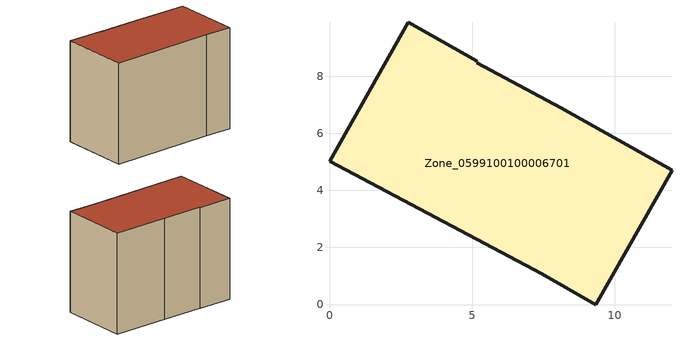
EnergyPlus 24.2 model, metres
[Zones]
Zone_0599100100006701
 floor ground (C_G): 8.1,6.89 12,4.71 9.33,0 7.43,1.07 0,5.03 2.75,9.88 5.18,8.52 5.16,8.47 z3.92
 wall outside (C_F): 7.43,1.07 9.33,0 12,4.71 8.1,6.89 5.16,8.47 5.18,8.52 2.75,9.88 0,5.03 7.43,1.07 z3.92:11.86
 roof outside (C_R): 12,4.71 8.1,6.89 5.16,8.47 5.18,8.52 2.75,9.88 0,5.03 7.43,1.07 9.33,0 z11.86
[BUILDING]
Pand.0599100100006701: North Axis=0; Terrain=City; Loads Convergence Tolerance Value=0.04; Temperature Convergence Tolerance Value=0.4; Solar Distribution=FullExterior; Maximum Number of Warmup Days=25; Minimum Number of Warmup Days=1
[Site:Location]
Rotterdam.The.Hague.AP_ZH_NLD Design_Conditions: Latitude=51.96; Longitude=4.45; Time Zone=1; Elevation=-4.5
[SITE:GROUNDTEMPERATURE:BUILDINGSURFACE]
18, 18, 18, 18, 18, 18, 18, 18, 18, 18, 18, 18
[MATERIAL] Thermal Absorptance=0.9; Solar Absorptance=0.7; Visible Absorptance=0.7
Name | Roughness | Thickness | Conductivity | Density | Specific Heat
G.TC.1975-1991 | MediumSmooth | 0.15 | 0.288461 | 540 | 1210
F.TC.1975-1991 | Rough | 0.3 | 0.230769 | 1920 | 840
R.TC.1975-1991 | MediumRough | 0.2 | 0.153846 | 1500 | 1000
[CONSTRUCTION]
C_G: G.TC.1975-1991
C_F: F.TC.1975-1991
C_R: R.TC.1975-1991
[ZONE]
Zone_0599100100006701: Type=1; Multiplier=1; Ceiling Height=Autocalculate; Volume=Autocalculate; Floor Area=autocalculate; Part of Total Floor Area=Yes
[ZONEINFILTRATION:DESIGNFLOWRATE]
Infil_Zone_0599100100006701: Zone or ZoneList or Space or SpaceList=Zone_0599100100006701; Schedule=AlwaysOn; Design Flow Rate Calculation Method=Flow/Area; Flow Rate per Floor Area=0.003; Constant Term Coefficient=1; Temperature Term Coefficient=0; Velocity Term Coefficient=0; Velocity Squared Term Coefficient=0
[HVACTEMPLATE:ZONE:IDEALLOADSAIRSYSTEM]
Zone_0599100100006701: Maximum Heating Supply Air Temperature=50; Minimum Cooling Supply Air Temperature=13; Maximum Heating Supply Air Humidity Ratio=0.0156; Minimum Cooling Supply Air Humidity Ratio=0.0077; Heating Limit=NoLimit; Cooling Limit=NoLimit; Dehumidification Control Type=ConstantSensibleHeatRatio; Cooling Sensible Heat Ratio=0.7; Dehumidification Setpoint=60; Humidification Control Type=None; Humidification Setpoint=30; Outdoor Air Method=None; Outdoor Air Flow Rate per Person=0.00944; Outdoor Air Flow Rate per Zone Floor Area=0; Outdoor Air Flow Rate per Zone=0; Demand Controlled Ventilation Type=None; Outdoor Air Economizer Type=NoEconomizer; Heat Recovery Type=None; Sensible Heat Recovery Effectiveness=0.7; Latent Heat Recovery Effectiveness=0.65
[ZONECONTROL:THERMOSTAT]
ThermostatControl_Zone_0599100100006701: Zone or ZoneList=Zone_0599100100006701; Control Type Schedule=DualSetpointControlType; Control 1=Thermostat_Zone_0599100100006701; Temperature Difference Between Cutout And Setpoint=0
[THERMOSTATSETPOINT:DUALSETPOINT]
Thermostat_Zone_0599100100006701: Heating Setpoint Temperature Schedule=HeatingSetpoint_Zone_0599100100006701; Cooling Setpoint Temperature Schedule=CoolingSetpoint_Zone_0599100100006701
[SCHEDULE:COMPACT]
HeatingSetpoint_Zone_0599100100006701: Through: 12/31, For: AllDays, Until: 24:00, 21
CoolingSetpoint_Zone_0599100100006701: Through: 12/31, For: AllDays, Until: 24:00, 24
DualSetpointControlType: Through: 12/31, For: AllDays, Until: 24:00, 4
AlwaysOn: Through: 12/31, For: AllDays, Until: 24:00, 1
